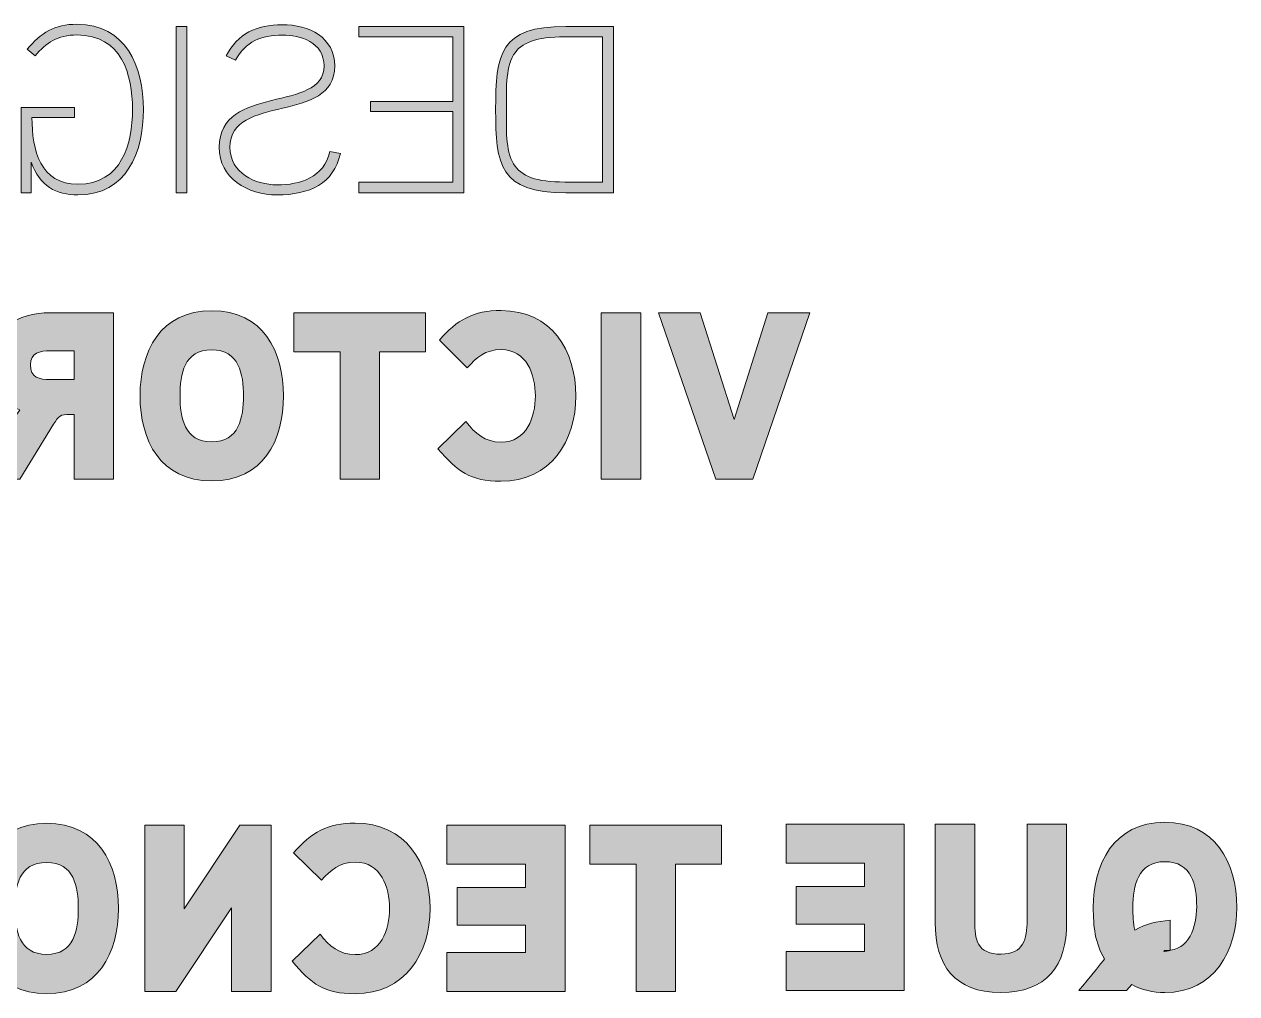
# Model space of a CAD drawing. Header units: centimetres. Extents: x 0.09 to 3.73, y -8.23 to -2.14.
# Drawn here: x 1.914 to 2.695, y -4.312 to -3.688 of the extents above; entities that cross this region are included whole.
import ezdxf

# ---------------------------------------------------------------- set-up
doc = ezdxf.new("R2010")
doc.units = ezdxf.units.CM
doc.header["$MEASUREMENT"] = 0
doc.layers.add('Camada 1', color=7, linetype='Continuous', lineweight=0)

# ---------------------------------------------------------------- blocks, each defined once
blk = doc.blocks.new('Block_18')
at = {"layer": 'Camada 1', "true_color": 0x1d1d1b, "transparency": 33554687}
h = blk.add_hatch(color=250, dxfattribs=at)
h.dxf.hatch_style = 2
edge = h.paths.add_edge_path()
edge.add_spline(control_points=[(1.94642, -3.7418), (1.94642, -3.7418), (1.94642, -3.74824), (1.94642, -3.74824), (1.94642, -3.74824), (1.91896, -3.74824), (1.91896, -3.74824), (1.91896, -3.76957), (1.92448, -3.7912), (1.94856, -3.7912), (1.97681, -3.7912), (1.9837, -3.76512), (1.9837, -3.74318), (1.9837, -3.72061), (1.97681, -3.69515), (1.94794, -3.69515), (1.93536, -3.69515), (1.9283, -3.70008), (1.92096, -3.70866), (1.92096, -3.70866), (1.9159, -3.70435), (1.9159, -3.70435), (1.92479, -3.69378), (1.93336, -3.68826), (1.94794, -3.68826), (1.97908, -3.68826), (1.99076, -3.71524), (1.99076, -3.74318), (1.99076, -3.77077), (1.97987, -3.79809), (1.94856, -3.79809), (1.93429, -3.79809), (1.92434, -3.79272), (1.91848, -3.77694), (1.91848, -3.77694), (1.91848, -3.79671), (1.91848, -3.79671), (1.91848, -3.79671), (1.91204, -3.79671), (1.91204, -3.79671), (1.91204, -3.79671), (1.91204, -3.7418), (1.91204, -3.7418), (1.91204, -3.7418), (1.94642, -3.7418), (1.94642, -3.7418)], knot_values=[0, 0, 0, 0, 1, 1, 1, 2, 2, 2, 3, 3, 3, 4, 4, 4, 5, 5, 5, 6, 6, 6, 7, 7, 7, 8, 8, 8, 9, 9, 9, 10, 10, 10, 11, 11, 11, 12, 12, 12, 13, 13, 13, 14, 14, 14, 15, 15, 15, 15], degree=3, periodic=0)
h = blk.add_hatch(color=250, dxfattribs=at)
h.dxf.hatch_style = 2
edge = h.paths.add_edge_path()
edge.add_spline(control_points=[(2.01181, -3.68964), (2.01181, -3.68964), (2.01873, -3.68964), (2.01873, -3.68964), (2.01873, -3.68964), (2.01873, -3.79671), (2.01873, -3.79671), (2.01873, -3.79671), (2.01181, -3.79671), (2.01181, -3.79671), (2.01181, -3.79671), (2.01181, -3.68964), (2.01181, -3.68964)], knot_values=[0, 0, 0, 0, 1, 1, 1, 2, 2, 2, 3, 3, 3, 4, 4, 4, 4], degree=3, periodic=0)
h = blk.add_hatch(color=250, dxfattribs=at)
h.dxf.hatch_style = 2
edge = h.paths.add_edge_path()
edge.add_spline(control_points=[(2.03952, -3.7674), (2.03952, -3.72661), (2.10703, -3.74549), (2.10703, -3.7151), (2.10703, -3.69977), (2.09184, -3.69529), (2.08018, -3.69529), (2.06667, -3.69529), (2.05656, -3.69929), (2.04996, -3.71141), (2.04996, -3.71141), (2.04397, -3.70866), (2.04397, -3.70866), (2.05134, -3.69422), (2.06361, -3.68857), (2.08018, -3.68857), (2.09737, -3.68857), (2.11394, -3.6967), (2.11394, -3.7151), (2.11394, -3.75269), (2.04643, -3.73274), (2.04643, -3.7674), (2.04643, -3.78414), (2.06285, -3.79165), (2.0768, -3.79165), (2.09168, -3.79165), (2.10688, -3.7869), (2.11085, -3.77019), (2.11085, -3.77019), (2.11761, -3.77139), (2.11761, -3.77139), (2.11316, -3.79072), (2.09797, -3.79809), (2.0768, -3.79809), (2.05763, -3.79809), (2.03952, -3.78734), (2.03952, -3.7674)], knot_values=[0, 0, 0, 0, 1, 1, 1, 2, 2, 2, 3, 3, 3, 4, 4, 4, 5, 5, 5, 6, 6, 6, 7, 7, 7, 8, 8, 8, 9, 9, 9, 10, 10, 10, 11, 11, 11, 12, 12, 12, 12], degree=3, periodic=0)
h = blk.add_hatch(color=250, dxfattribs=at)
h.dxf.hatch_style = 2
edge = h.paths.add_edge_path()
edge.add_spline(control_points=[(2.12935, -3.78996), (2.12935, -3.78996), (2.18995, -3.78996), (2.18995, -3.78996), (2.18995, -3.78996), (2.18995, -3.74438), (2.18995, -3.74438), (2.18995, -3.74438), (2.13704, -3.74438), (2.13704, -3.74438), (2.13704, -3.74438), (2.13704, -3.73794), (2.13704, -3.73794), (2.13704, -3.73794), (2.18995, -3.73794), (2.18995, -3.73794), (2.18995, -3.73794), (2.18995, -3.69639), (2.18995, -3.69639), (2.18995, -3.69639), (2.12935, -3.69639), (2.12935, -3.69639), (2.12935, -3.69639), (2.12935, -3.68964), (2.12935, -3.68964), (2.12935, -3.68964), (2.19702, -3.68964), (2.19702, -3.68964), (2.19702, -3.68964), (2.19702, -3.79671), (2.19702, -3.79671), (2.19702, -3.79671), (2.12935, -3.79671), (2.12935, -3.79671), (2.12935, -3.79671), (2.12935, -3.78996), (2.12935, -3.78996)], knot_values=[0, 0, 0, 0, 1, 1, 1, 2, 2, 2, 3, 3, 3, 4, 4, 4, 5, 5, 5, 6, 6, 6, 7, 7, 7, 8, 8, 8, 9, 9, 9, 10, 10, 10, 11, 11, 11, 12, 12, 12, 12], degree=3, periodic=0)
h = blk.add_hatch(color=250, dxfattribs=at)
h.dxf.hatch_style = 2
edge = h.paths.add_edge_path()
edge.add_spline(control_points=[(2.22442, -3.74318), (2.22442, -3.75468), (2.2238, -3.76957), (2.22902, -3.77801), (2.23393, -3.78628), (2.24375, -3.78982), (2.26201, -3.78982), (2.26201, -3.78982), (2.2864, -3.78982), (2.2864, -3.78982), (2.2864, -3.78982), (2.2864, -3.69639), (2.2864, -3.69639), (2.2864, -3.69639), (2.26201, -3.69639), (2.26201, -3.69639), (2.24375, -3.69639), (2.23393, -3.69991), (2.22902, -3.70804), (2.2238, -3.71679), (2.22442, -3.73181), (2.22442, -3.74318)], knot_values=[0, 0, 0, 0, 1, 1, 1, 2, 2, 2, 3, 3, 3, 4, 4, 4, 5, 5, 5, 6, 6, 6, 7, 7, 7, 7], degree=3, periodic=0)
edge = h.paths.add_edge_path()
edge.add_spline(control_points=[(2.21751, -3.74318), (2.21751, -3.70742), (2.22013, -3.68964), (2.26263, -3.68964), (2.26263, -3.68964), (2.29346, -3.68964), (2.29346, -3.68964), (2.29346, -3.68964), (2.29346, -3.79671), (2.29346, -3.79671), (2.29346, -3.79671), (2.26263, -3.79671), (2.26263, -3.79671), (2.22013, -3.79671), (2.21751, -3.7789), (2.21751, -3.74318)], knot_values=[0, 0, 0, 0, 1, 1, 1, 2, 2, 2, 3, 3, 3, 4, 4, 4, 5, 5, 5, 5], degree=3, periodic=0)
h = blk.add_hatch(color=250, dxfattribs=at)
h.dxf.hatch_style = 2
edge = h.paths.add_edge_path()
edge.add_spline(control_points=[(1.918, -3.90751), (1.918, -3.91564), (1.92354, -3.91702), (1.93088, -3.91702), (1.93088, -3.91702), (1.94608, -3.91702), (1.94608, -3.91702), (1.94608, -3.91702), (1.94608, -3.89845), (1.94608, -3.89845), (1.94608, -3.89845), (1.93088, -3.89845), (1.93088, -3.89845), (1.92399, -3.89845), (1.918, -3.89969), (1.918, -3.90751)], knot_values=[0, 0, 0, 0, 1, 1, 1, 2, 2, 2, 3, 3, 3, 4, 4, 4, 5, 5, 5, 5], degree=3, periodic=0)
edge = h.paths.add_edge_path()
edge.add_spline(control_points=[(1.8924, -3.90737), (1.8924, -3.88436), (1.90956, -3.87392), (1.93088, -3.87392), (1.93088, -3.87392), (1.97157, -3.87392), (1.97157, -3.87392), (1.97157, -3.87392), (1.97157, -3.98099), (1.97157, -3.98099), (1.97157, -3.98099), (1.94608, -3.98099), (1.94608, -3.98099), (1.94608, -3.98099), (1.94608, -3.93941), (1.94608, -3.93941), (1.94608, -3.93941), (1.94363, -3.93941), (1.94363, -3.93941), (1.93705, -3.93941), (1.93626, -3.94017), (1.93288, -3.94572), (1.93288, -3.94572), (1.91125, -3.98099), (1.91125, -3.98099), (1.91125, -3.98099), (1.88151, -3.98099), (1.88151, -3.98099), (1.88151, -3.98099), (1.90804, -3.94096), (1.90804, -3.94096), (1.90911, -3.93972), (1.91049, -3.93741), (1.91111, -3.93652), (1.90022, -3.93176), (1.8924, -3.91995), (1.8924, -3.90737)], knot_values=[0, 0, 0, 0, 1, 1, 1, 2, 2, 2, 3, 3, 3, 4, 4, 4, 5, 5, 5, 6, 6, 6, 7, 7, 7, 8, 8, 8, 9, 9, 9, 10, 10, 10, 11, 11, 11, 12, 12, 12, 12], degree=3, periodic=0)
h = blk.add_hatch(color=250, dxfattribs=at)
h.dxf.hatch_style = 2
edge = h.paths.add_edge_path()
edge.add_spline(control_points=[(2.01432, -3.92746), (2.01432, -3.94141), (2.01708, -3.95705), (2.03474, -3.95705), (2.05237, -3.95705), (2.05513, -3.94141), (2.05513, -3.92746), (2.05513, -3.9135), (2.05237, -3.89783), (2.03474, -3.89783), (2.01677, -3.89783), (2.01432, -3.9135), (2.01432, -3.92746)], knot_values=[0, 0, 0, 0, 1, 1, 1, 2, 2, 2, 3, 3, 3, 4, 4, 4, 4], degree=3, periodic=0)
edge = h.paths.add_edge_path()
edge.add_spline(control_points=[(1.98855, -3.92746), (1.98855, -3.89876), (2.00175, -3.87268), (2.03474, -3.87268), (2.06788, -3.87268), (2.08092, -3.89876), (2.08092, -3.92746), (2.08092, -3.95615), (2.06788, -3.98223), (2.03474, -3.98223), (2.00175, -3.98223), (1.98855, -3.95615), (1.98855, -3.92746)], knot_values=[0, 0, 0, 0, 1, 1, 1, 2, 2, 2, 3, 3, 3, 4, 4, 4, 4], degree=3, periodic=0)
h = blk.add_hatch(color=250, dxfattribs=at)
h.dxf.hatch_style = 2
edge = h.paths.add_edge_path()
edge.add_spline(control_points=[(2.0876, -3.87392), (2.0876, -3.87392), (2.17244, -3.87392), (2.17244, -3.87392), (2.17244, -3.87392), (2.17244, -3.89907), (2.17244, -3.89907), (2.17244, -3.89907), (2.14283, -3.89907), (2.14283, -3.89907), (2.14283, -3.89907), (2.14283, -3.98099), (2.14283, -3.98099), (2.14283, -3.98099), (2.11737, -3.98099), (2.11737, -3.98099), (2.11737, -3.98099), (2.11737, -3.89907), (2.11737, -3.89907), (2.11737, -3.89907), (2.0876, -3.89907), (2.0876, -3.89907), (2.0876, -3.89907), (2.0876, -3.87392), (2.0876, -3.87392)], knot_values=[0, 0, 0, 0, 1, 1, 1, 2, 2, 2, 3, 3, 3, 4, 4, 4, 5, 5, 5, 6, 6, 6, 7, 7, 7, 8, 8, 8, 8], degree=3, periodic=0)
h = blk.add_hatch(color=250, dxfattribs=at)
h.dxf.hatch_style = 2
edge = h.paths.add_edge_path()
edge.add_spline(control_points=[(2.19831, -3.94403), (2.20429, -3.95168), (2.21059, -3.95722), (2.22101, -3.95722), (2.23758, -3.95722), (2.24311, -3.9411), (2.24311, -3.92746), (2.24311, -3.91381), (2.23758, -3.89769), (2.22101, -3.89769), (2.21088, -3.89769), (2.20522, -3.90275), (2.19924, -3.90933), (2.19924, -3.90933), (2.18127, -3.8917), (2.18127, -3.8917), (2.19249, -3.8785), (2.20337, -3.87254), (2.22101, -3.87254), (2.25353, -3.87254), (2.26919, -3.89831), (2.26919, -3.92746), (2.26919, -3.95643), (2.25309, -3.98237), (2.22086, -3.98237), (2.20091, -3.98237), (2.19309, -3.97624), (2.18036, -3.96149), (2.18036, -3.96149), (2.19831, -3.94403), (2.19831, -3.94403)], knot_values=[0, 0, 0, 0, 1, 1, 1, 2, 2, 2, 3, 3, 3, 4, 4, 4, 5, 5, 5, 6, 6, 6, 7, 7, 7, 8, 8, 8, 9, 9, 9, 10, 10, 10, 10], degree=3, periodic=0)
h = blk.add_hatch(color=250, dxfattribs=at)
h.dxf.hatch_style = 2
edge = h.paths.add_edge_path()
edge.add_spline(control_points=[(2.28535, -3.87392), (2.28535, -3.87392), (2.31096, -3.87392), (2.31096, -3.87392), (2.31096, -3.87392), (2.31096, -3.98099), (2.31096, -3.98099), (2.31096, -3.98099), (2.28535, -3.98099), (2.28535, -3.98099), (2.28535, -3.98099), (2.28535, -3.87392), (2.28535, -3.87392)], knot_values=[0, 0, 0, 0, 1, 1, 1, 2, 2, 2, 3, 3, 3, 4, 4, 4, 4], degree=3, periodic=0)
h = blk.add_hatch(color=250, dxfattribs=at)
h.dxf.hatch_style = 2
edge = h.paths.add_edge_path()
edge.add_spline(control_points=[(2.34927, -3.87392), (2.34927, -3.87392), (2.37106, -3.94265), (2.37106, -3.94265), (2.37106, -3.94265), (2.39284, -3.87392), (2.39284, -3.87392), (2.39284, -3.87392), (2.41985, -3.87392), (2.41985, -3.87392), (2.41985, -3.87392), (2.38302, -3.98099), (2.38302, -3.98099), (2.38302, -3.98099), (2.35925, -3.98099), (2.35925, -3.98099), (2.35925, -3.98099), (2.32242, -3.87392), (2.32242, -3.87392), (2.32242, -3.87392), (2.34927, -3.87392), (2.34927, -3.87392)], knot_values=[0, 0, 0, 0, 1, 1, 1, 2, 2, 2, 3, 3, 3, 4, 4, 4, 5, 5, 5, 6, 6, 6, 7, 7, 7, 7], degree=3, periodic=0)
h = blk.add_hatch(color=250, dxfattribs=at)
h.dxf.hatch_style = 2
edge = h.paths.add_edge_path()
edge.add_spline(control_points=[(1.90799, -4.25736), (1.90799, -4.27131), (1.91078, -4.28695), (1.92842, -4.28695), (1.94606, -4.28695), (1.94882, -4.27131), (1.94882, -4.25736), (1.94882, -4.24341), (1.94606, -4.22773), (1.92842, -4.22773), (1.91047, -4.22773), (1.90799, -4.24341), (1.90799, -4.25736)], knot_values=[0, 0, 0, 0, 1, 1, 1, 2, 2, 2, 3, 3, 3, 4, 4, 4, 4], degree=3, periodic=0)
edge = h.paths.add_edge_path()
edge.add_spline(control_points=[(1.88222, -4.25736), (1.88222, -4.22866), (1.89542, -4.20258), (1.92842, -4.20258), (1.96157, -4.20258), (1.97459, -4.22866), (1.97459, -4.25736), (1.97459, -4.28606), (1.96157, -4.31214), (1.92842, -4.31214), (1.89542, -4.31214), (1.88222, -4.28606), (1.88222, -4.25736)], knot_values=[0, 0, 0, 0, 1, 1, 1, 2, 2, 2, 3, 3, 3, 4, 4, 4, 4], degree=3, periodic=0)
h = blk.add_hatch(color=250, dxfattribs=at)
h.dxf.hatch_style = 2
edge = h.paths.add_edge_path()
edge.add_spline(control_points=[(1.99157, -4.20382), (1.99157, -4.20382), (2.01703, -4.20382), (2.01703, -4.20382), (2.01703, -4.20382), (2.01703, -4.25767), (2.01703, -4.25767), (2.01703, -4.25767), (2.05279, -4.20382), (2.05279, -4.20382), (2.05279, -4.20382), (2.07289, -4.20382), (2.07289, -4.20382), (2.07289, -4.20382), (2.07289, -4.3109), (2.07289, -4.3109), (2.07289, -4.3109), (2.04742, -4.3109), (2.04742, -4.3109), (2.04742, -4.3109), (2.04742, -4.25688), (2.04742, -4.25688), (2.04742, -4.25688), (2.01152, -4.3109), (2.01152, -4.3109), (2.01152, -4.3109), (1.99157, -4.3109), (1.99157, -4.3109), (1.99157, -4.3109), (1.99157, -4.20382), (1.99157, -4.20382)], knot_values=[0, 0, 0, 0, 1, 1, 1, 2, 2, 2, 3, 3, 3, 4, 4, 4, 5, 5, 5, 6, 6, 6, 7, 7, 7, 8, 8, 8, 9, 9, 9, 10, 10, 10, 10], degree=3, periodic=0)
h = blk.add_hatch(color=250, dxfattribs=at)
h.dxf.hatch_style = 2
edge = h.paths.add_edge_path()
edge.add_spline(control_points=[(2.10443, -4.27393), (2.11041, -4.28158), (2.11672, -4.28712), (2.12714, -4.28712), (2.14371, -4.28712), (2.14924, -4.271), (2.14924, -4.25736), (2.14924, -4.24372), (2.14371, -4.22759), (2.12714, -4.22759), (2.11701, -4.22759), (2.11134, -4.23266), (2.10535, -4.23924), (2.10535, -4.23924), (2.0874, -4.2216), (2.0874, -4.2216), (2.09861, -4.2084), (2.1095, -4.20244), (2.12714, -4.20244), (2.15966, -4.20244), (2.17532, -4.22821), (2.17532, -4.25736), (2.17532, -4.28637), (2.15921, -4.31227), (2.12698, -4.31227), (2.10703, -4.31227), (2.09921, -4.30614), (2.08648, -4.2914), (2.08648, -4.2914), (2.10443, -4.27393), (2.10443, -4.27393)], knot_values=[0, 0, 0, 0, 1, 1, 1, 2, 2, 2, 3, 3, 3, 4, 4, 4, 5, 5, 5, 6, 6, 6, 7, 7, 7, 8, 8, 8, 9, 9, 9, 10, 10, 10, 10], degree=3, periodic=0)
h = blk.add_hatch(color=250, dxfattribs=at)
h.dxf.hatch_style = 2
edge = h.paths.add_edge_path()
edge.add_spline(control_points=[(2.18615, -4.28575), (2.18615, -4.28575), (2.23678, -4.28575), (2.23678, -4.28575), (2.23678, -4.28575), (2.23678, -4.26811), (2.23678, -4.26811), (2.23678, -4.26811), (2.19275, -4.26811), (2.19275, -4.26811), (2.19275, -4.26811), (2.19275, -4.24399), (2.19275, -4.24399), (2.19275, -4.24399), (2.23678, -4.24399), (2.23678, -4.24399), (2.23678, -4.24399), (2.23678, -4.22897), (2.23678, -4.22897), (2.23678, -4.22897), (2.18615, -4.22897), (2.18615, -4.22897), (2.18615, -4.22897), (2.18615, -4.20382), (2.18615, -4.20382), (2.18615, -4.20382), (2.26225, -4.20382), (2.26225, -4.20382), (2.26225, -4.20382), (2.26225, -4.3109), (2.26225, -4.3109), (2.26225, -4.3109), (2.18615, -4.3109), (2.18615, -4.3109), (2.18615, -4.3109), (2.18615, -4.28575), (2.18615, -4.28575)], knot_values=[0, 0, 0, 0, 1, 1, 1, 2, 2, 2, 3, 3, 3, 4, 4, 4, 5, 5, 5, 6, 6, 6, 7, 7, 7, 8, 8, 8, 9, 9, 9, 10, 10, 10, 11, 11, 11, 12, 12, 12, 12], degree=3, periodic=0)
h = blk.add_hatch(color=250, dxfattribs=at)
h.dxf.hatch_style = 2
edge = h.paths.add_edge_path()
edge.add_spline(control_points=[(2.27815, -4.20382), (2.27815, -4.20382), (2.36299, -4.20382), (2.36299, -4.20382), (2.36299, -4.20382), (2.36299, -4.22897), (2.36299, -4.22897), (2.36299, -4.22897), (2.33338, -4.22897), (2.33338, -4.22897), (2.33338, -4.22897), (2.33338, -4.3109), (2.33338, -4.3109), (2.33338, -4.3109), (2.30792, -4.3109), (2.30792, -4.3109), (2.30792, -4.3109), (2.30792, -4.22897), (2.30792, -4.22897), (2.30792, -4.22897), (2.27815, -4.22897), (2.27815, -4.22897), (2.27815, -4.22897), (2.27815, -4.20382), (2.27815, -4.20382)], knot_values=[0, 0, 0, 0, 1, 1, 1, 2, 2, 2, 3, 3, 3, 4, 4, 4, 5, 5, 5, 6, 6, 6, 7, 7, 7, 8, 8, 8, 8], degree=3, periodic=0)
h = blk.add_hatch(color=250, dxfattribs=at)
h.dxf.hatch_style = 2
edge = h.paths.add_edge_path()
edge.add_spline(control_points=[(2.40449, -4.28511), (2.40449, -4.28511), (2.4551, -4.28511), (2.4551, -4.28511), (2.4551, -4.28511), (2.4551, -4.26747), (2.4551, -4.26747), (2.4551, -4.26747), (2.41107, -4.26747), (2.41107, -4.26747), (2.41107, -4.26747), (2.41107, -4.24335), (2.41107, -4.24335), (2.41107, -4.24335), (2.4551, -4.24335), (2.4551, -4.24335), (2.4551, -4.24335), (2.4551, -4.22833), (2.4551, -4.22833), (2.4551, -4.22833), (2.40449, -4.22833), (2.40449, -4.22833), (2.40449, -4.22833), (2.40449, -4.20318), (2.40449, -4.20318), (2.40449, -4.20318), (2.48059, -4.20318), (2.48059, -4.20318), (2.48059, -4.20318), (2.48059, -4.31026), (2.48059, -4.31026), (2.48059, -4.31026), (2.40449, -4.31026), (2.40449, -4.31026), (2.40449, -4.31026), (2.40449, -4.28511), (2.40449, -4.28511)], knot_values=[0, 0, 0, 0, 1, 1, 1, 2, 2, 2, 3, 3, 3, 4, 4, 4, 5, 5, 5, 6, 6, 6, 7, 7, 7, 8, 8, 8, 9, 9, 9, 10, 10, 10, 11, 11, 11, 12, 12, 12, 12], degree=3, periodic=0)
h = blk.add_hatch(color=250, dxfattribs=at)
h.dxf.hatch_style = 2
edge = h.paths.add_edge_path()
edge.add_spline(control_points=[(2.50047, -4.20318), (2.50047, -4.20318), (2.52593, -4.20318), (2.52593, -4.20318), (2.52593, -4.20318), (2.52593, -4.26499), (2.52593, -4.26499), (2.52593, -4.27774), (2.52748, -4.2868), (2.54295, -4.2868), (2.55738, -4.2868), (2.55969, -4.27712), (2.55969, -4.26499), (2.55969, -4.26499), (2.55969, -4.20318), (2.55969, -4.20318), (2.55969, -4.20318), (2.58515, -4.20318), (2.58515, -4.20318), (2.58515, -4.20318), (2.58515, -4.26637), (2.58515, -4.26637), (2.58515, -4.29413), (2.57258, -4.3115), (2.54264, -4.3115), (2.51305, -4.3115), (2.50047, -4.29386), (2.50047, -4.26637), (2.50047, -4.26637), (2.50047, -4.20318), (2.50047, -4.20318)], knot_values=[0, 0, 0, 0, 1, 1, 1, 2, 2, 2, 3, 3, 3, 4, 4, 4, 5, 5, 5, 6, 6, 6, 7, 7, 7, 8, 8, 8, 9, 9, 9, 10, 10, 10, 10], degree=3, periodic=0)
h = blk.add_hatch(color=250, dxfattribs=at)
h.dxf.hatch_style = 2
edge = h.paths.add_edge_path()
edge.add_spline(control_points=[(2.62777, -4.25672), (2.62777, -4.26161), (2.62808, -4.26685), (2.62901, -4.27129), (2.63683, -4.26699), (2.64251, -4.26592), (2.65185, -4.26499), (2.65185, -4.26499), (2.65185, -4.28449), (2.65185, -4.28449), (2.65033, -4.28463), (2.64864, -4.28494), (2.64771, -4.28511), (2.64802, -4.28432), (2.64833, -4.28449), (2.64909, -4.28449), (2.66429, -4.28449), (2.66887, -4.26885), (2.66887, -4.25641), (2.66887, -4.24229), (2.6658, -4.22727), (2.64833, -4.22727), (2.63101, -4.22727), (2.62777, -4.24291), (2.62777, -4.25672)], knot_values=[0, 0, 0, 0, 1, 1, 1, 2, 2, 2, 3, 3, 3, 4, 4, 4, 5, 5, 5, 6, 6, 6, 7, 7, 7, 8, 8, 8, 8], degree=3, periodic=0)
edge = h.paths.add_edge_path()
edge.add_spline(control_points=[(2.60231, -4.25672), (2.60231, -4.22926), (2.61502, -4.20194), (2.64847, -4.20194), (2.68037, -4.20194), (2.69467, -4.22727), (2.69467, -4.25672), (2.69467, -4.28432), (2.68024, -4.3115), (2.64847, -4.3115), (2.64096, -4.3115), (2.63345, -4.30995), (2.62715, -4.30643), (2.62715, -4.30643), (2.62377, -4.31026), (2.62377, -4.31026), (2.62377, -4.31026), (2.59294, -4.31026), (2.59294, -4.31026), (2.59311, -4.31026), (2.60951, -4.29), (2.60951, -4.28986), (2.60338, -4.27973), (2.60231, -4.26854), (2.60231, -4.25672)], knot_values=[0, 0, 0, 0, 1, 1, 1, 2, 2, 2, 3, 3, 3, 4, 4, 4, 5, 5, 5, 6, 6, 6, 7, 7, 7, 8, 8, 8, 8], degree=3, periodic=0)
at = {"layer": 'Camada 1'}
for points, knots in [([(1.94642, -3.7418), (1.94642, -3.7418), (1.94642, -3.74824), (1.94642, -3.74824), (1.94642, -3.74824), (1.91896, -3.74824), (1.91896, -3.74824), (1.91896, -3.76957), (1.92448, -3.7912), (1.94856, -3.7912), (1.97681, -3.7912), (1.9837, -3.76512), (1.9837, -3.74318), (1.9837, -3.72061), (1.97681, -3.69515), (1.94794, -3.69515), (1.93536, -3.69515), (1.9283, -3.70008), (1.92096, -3.70866), (1.92096, -3.70866), (1.9159, -3.70435), (1.9159, -3.70435), (1.92479, -3.69378), (1.93336, -3.68826), (1.94794, -3.68826), (1.97908, -3.68826), (1.99076, -3.71524), (1.99076, -3.74318), (1.99076, -3.77077), (1.97987, -3.79809), (1.94856, -3.79809), (1.93429, -3.79809), (1.92434, -3.79272), (1.91848, -3.77694), (1.91848, -3.77694), (1.91848, -3.79671), (1.91848, -3.79671), (1.91848, -3.79671), (1.91204, -3.79671), (1.91204, -3.79671), (1.91204, -3.79671), (1.91204, -3.7418), (1.91204, -3.7418), (1.91204, -3.7418), (1.94642, -3.7418), (1.94642, -3.7418)], [0, 0, 0, 0, 1, 1, 1, 2, 2, 2, 3, 3, 3, 4, 4, 4, 5, 5, 5, 6, 6, 6, 7, 7, 7, 8, 8, 8, 9, 9, 9, 10, 10, 10, 11, 11, 11, 12, 12, 12, 13, 13, 13, 14, 14, 14, 15, 15, 15, 15]), ([(2.01181, -3.68964), (2.01181, -3.68964), (2.01873, -3.68964), (2.01873, -3.68964), (2.01873, -3.68964), (2.01873, -3.79671), (2.01873, -3.79671), (2.01873, -3.79671), (2.01181, -3.79671), (2.01181, -3.79671), (2.01181, -3.79671), (2.01181, -3.68964), (2.01181, -3.68964)], [0, 0, 0, 0, 1, 1, 1, 2, 2, 2, 3, 3, 3, 4, 4, 4, 4]), ([(2.03952, -3.7674), (2.03952, -3.72661), (2.10703, -3.74549), (2.10703, -3.7151), (2.10703, -3.69977), (2.09184, -3.69529), (2.08018, -3.69529), (2.06667, -3.69529), (2.05656, -3.69929), (2.04996, -3.71141), (2.04996, -3.71141), (2.04397, -3.70866), (2.04397, -3.70866), (2.05134, -3.69422), (2.06361, -3.68857), (2.08018, -3.68857), (2.09737, -3.68857), (2.11394, -3.6967), (2.11394, -3.7151), (2.11394, -3.75269), (2.04643, -3.73274), (2.04643, -3.7674), (2.04643, -3.78414), (2.06285, -3.79165), (2.0768, -3.79165), (2.09168, -3.79165), (2.10688, -3.7869), (2.11085, -3.77019), (2.11085, -3.77019), (2.11761, -3.77139), (2.11761, -3.77139), (2.11316, -3.79072), (2.09797, -3.79809), (2.0768, -3.79809), (2.05763, -3.79809), (2.03952, -3.78734), (2.03952, -3.7674)], [0, 0, 0, 0, 1, 1, 1, 2, 2, 2, 3, 3, 3, 4, 4, 4, 5, 5, 5, 6, 6, 6, 7, 7, 7, 8, 8, 8, 9, 9, 9, 10, 10, 10, 11, 11, 11, 12, 12, 12, 12]), ([(2.12935, -3.78996), (2.12935, -3.78996), (2.18995, -3.78996), (2.18995, -3.78996), (2.18995, -3.78996), (2.18995, -3.74438), (2.18995, -3.74438), (2.18995, -3.74438), (2.13704, -3.74438), (2.13704, -3.74438), (2.13704, -3.74438), (2.13704, -3.73794), (2.13704, -3.73794), (2.13704, -3.73794), (2.18995, -3.73794), (2.18995, -3.73794), (2.18995, -3.73794), (2.18995, -3.69639), (2.18995, -3.69639), (2.18995, -3.69639), (2.12935, -3.69639), (2.12935, -3.69639), (2.12935, -3.69639), (2.12935, -3.68964), (2.12935, -3.68964), (2.12935, -3.68964), (2.19702, -3.68964), (2.19702, -3.68964), (2.19702, -3.68964), (2.19702, -3.79671), (2.19702, -3.79671), (2.19702, -3.79671), (2.12935, -3.79671), (2.12935, -3.79671), (2.12935, -3.79671), (2.12935, -3.78996), (2.12935, -3.78996)], [0, 0, 0, 0, 1, 1, 1, 2, 2, 2, 3, 3, 3, 4, 4, 4, 5, 5, 5, 6, 6, 6, 7, 7, 7, 8, 8, 8, 9, 9, 9, 10, 10, 10, 11, 11, 11, 12, 12, 12, 12]), ([(2.21751, -3.74318), (2.21751, -3.70742), (2.22013, -3.68964), (2.26263, -3.68964), (2.26263, -3.68964), (2.29346, -3.68964), (2.29346, -3.68964), (2.29346, -3.68964), (2.29346, -3.79671), (2.29346, -3.79671), (2.29346, -3.79671), (2.26263, -3.79671), (2.26263, -3.79671), (2.22013, -3.79671), (2.21751, -3.7789), (2.21751, -3.74318)], [0, 0, 0, 0, 1, 1, 1, 2, 2, 2, 3, 3, 3, 4, 4, 4, 5, 5, 5, 5]), ([(2.22442, -3.74318), (2.22442, -3.75468), (2.2238, -3.76957), (2.22902, -3.77801), (2.23393, -3.78628), (2.24375, -3.78982), (2.26201, -3.78982), (2.26201, -3.78982), (2.2864, -3.78982), (2.2864, -3.78982), (2.2864, -3.78982), (2.2864, -3.69639), (2.2864, -3.69639), (2.2864, -3.69639), (2.26201, -3.69639), (2.26201, -3.69639), (2.24375, -3.69639), (2.23393, -3.69991), (2.22902, -3.70804), (2.2238, -3.71679), (2.22442, -3.73181), (2.22442, -3.74318)], [0, 0, 0, 0, 1, 1, 1, 2, 2, 2, 3, 3, 3, 4, 4, 4, 5, 5, 5, 6, 6, 6, 7, 7, 7, 7]), ([(1.8924, -3.90737), (1.8924, -3.88436), (1.90956, -3.87392), (1.93088, -3.87392), (1.93088, -3.87392), (1.97157, -3.87392), (1.97157, -3.87392), (1.97157, -3.87392), (1.97157, -3.98099), (1.97157, -3.98099), (1.97157, -3.98099), (1.94608, -3.98099), (1.94608, -3.98099), (1.94608, -3.98099), (1.94608, -3.93941), (1.94608, -3.93941), (1.94608, -3.93941), (1.94363, -3.93941), (1.94363, -3.93941), (1.93705, -3.93941), (1.93626, -3.94017), (1.93288, -3.94572), (1.93288, -3.94572), (1.91125, -3.98099), (1.91125, -3.98099), (1.91125, -3.98099), (1.88151, -3.98099), (1.88151, -3.98099), (1.88151, -3.98099), (1.90804, -3.94096), (1.90804, -3.94096), (1.90911, -3.93972), (1.91049, -3.93741), (1.91111, -3.93652), (1.90022, -3.93176), (1.8924, -3.91995), (1.8924, -3.90737)], [0, 0, 0, 0, 1, 1, 1, 2, 2, 2, 3, 3, 3, 4, 4, 4, 5, 5, 5, 6, 6, 6, 7, 7, 7, 8, 8, 8, 9, 9, 9, 10, 10, 10, 11, 11, 11, 12, 12, 12, 12]), ([(1.98855, -3.92746), (1.98855, -3.89876), (2.00175, -3.87268), (2.03474, -3.87268), (2.06788, -3.87268), (2.08092, -3.89876), (2.08092, -3.92746), (2.08092, -3.95615), (2.06788, -3.98223), (2.03474, -3.98223), (2.00175, -3.98223), (1.98855, -3.95615), (1.98855, -3.92746)], [0, 0, 0, 0, 1, 1, 1, 2, 2, 2, 3, 3, 3, 4, 4, 4, 4]), ([(2.0876, -3.87392), (2.0876, -3.87392), (2.17244, -3.87392), (2.17244, -3.87392), (2.17244, -3.87392), (2.17244, -3.89907), (2.17244, -3.89907), (2.17244, -3.89907), (2.14283, -3.89907), (2.14283, -3.89907), (2.14283, -3.89907), (2.14283, -3.98099), (2.14283, -3.98099), (2.14283, -3.98099), (2.11737, -3.98099), (2.11737, -3.98099), (2.11737, -3.98099), (2.11737, -3.89907), (2.11737, -3.89907), (2.11737, -3.89907), (2.0876, -3.89907), (2.0876, -3.89907), (2.0876, -3.89907), (2.0876, -3.87392), (2.0876, -3.87392)], [0, 0, 0, 0, 1, 1, 1, 2, 2, 2, 3, 3, 3, 4, 4, 4, 5, 5, 5, 6, 6, 6, 7, 7, 7, 8, 8, 8, 8]), ([(2.19831, -3.94403), (2.20429, -3.95168), (2.21059, -3.95722), (2.22101, -3.95722), (2.23758, -3.95722), (2.24311, -3.9411), (2.24311, -3.92746), (2.24311, -3.91381), (2.23758, -3.89769), (2.22101, -3.89769), (2.21088, -3.89769), (2.20522, -3.90275), (2.19924, -3.90933), (2.19924, -3.90933), (2.18127, -3.8917), (2.18127, -3.8917), (2.19249, -3.8785), (2.20337, -3.87254), (2.22101, -3.87254), (2.25353, -3.87254), (2.26919, -3.89831), (2.26919, -3.92746), (2.26919, -3.95643), (2.25309, -3.98237), (2.22086, -3.98237), (2.20091, -3.98237), (2.19309, -3.97624), (2.18036, -3.96149), (2.18036, -3.96149), (2.19831, -3.94403), (2.19831, -3.94403)], [0, 0, 0, 0, 1, 1, 1, 2, 2, 2, 3, 3, 3, 4, 4, 4, 5, 5, 5, 6, 6, 6, 7, 7, 7, 8, 8, 8, 9, 9, 9, 10, 10, 10, 10]), ([(2.28535, -3.87392), (2.28535, -3.87392), (2.31096, -3.87392), (2.31096, -3.87392), (2.31096, -3.87392), (2.31096, -3.98099), (2.31096, -3.98099), (2.31096, -3.98099), (2.28535, -3.98099), (2.28535, -3.98099), (2.28535, -3.98099), (2.28535, -3.87392), (2.28535, -3.87392)], [0, 0, 0, 0, 1, 1, 1, 2, 2, 2, 3, 3, 3, 4, 4, 4, 4]), ([(2.34927, -3.87392), (2.34927, -3.87392), (2.37106, -3.94265), (2.37106, -3.94265), (2.37106, -3.94265), (2.39284, -3.87392), (2.39284, -3.87392), (2.39284, -3.87392), (2.41985, -3.87392), (2.41985, -3.87392), (2.41985, -3.87392), (2.38302, -3.98099), (2.38302, -3.98099), (2.38302, -3.98099), (2.35925, -3.98099), (2.35925, -3.98099), (2.35925, -3.98099), (2.32242, -3.87392), (2.32242, -3.87392), (2.32242, -3.87392), (2.34927, -3.87392), (2.34927, -3.87392)], [0, 0, 0, 0, 1, 1, 1, 2, 2, 2, 3, 3, 3, 4, 4, 4, 5, 5, 5, 6, 6, 6, 7, 7, 7, 7]), ([(1.918, -3.90751), (1.918, -3.91564), (1.92354, -3.91702), (1.93088, -3.91702), (1.93088, -3.91702), (1.94608, -3.91702), (1.94608, -3.91702), (1.94608, -3.91702), (1.94608, -3.89845), (1.94608, -3.89845), (1.94608, -3.89845), (1.93088, -3.89845), (1.93088, -3.89845), (1.92399, -3.89845), (1.918, -3.89969), (1.918, -3.90751)], [0, 0, 0, 0, 1, 1, 1, 2, 2, 2, 3, 3, 3, 4, 4, 4, 5, 5, 5, 5]), ([(2.01432, -3.92746), (2.01432, -3.94141), (2.01708, -3.95705), (2.03474, -3.95705), (2.05237, -3.95705), (2.05513, -3.94141), (2.05513, -3.92746), (2.05513, -3.9135), (2.05237, -3.89783), (2.03474, -3.89783), (2.01677, -3.89783), (2.01432, -3.9135), (2.01432, -3.92746)], [0, 0, 0, 0, 1, 1, 1, 2, 2, 2, 3, 3, 3, 4, 4, 4, 4]), ([(1.88222, -4.25736), (1.88222, -4.22866), (1.89542, -4.20258), (1.92842, -4.20258), (1.96157, -4.20258), (1.97459, -4.22866), (1.97459, -4.25736), (1.97459, -4.28606), (1.96157, -4.31214), (1.92842, -4.31214), (1.89542, -4.31214), (1.88222, -4.28606), (1.88222, -4.25736)], [0, 0, 0, 0, 1, 1, 1, 2, 2, 2, 3, 3, 3, 4, 4, 4, 4]), ([(1.99157, -4.20382), (1.99157, -4.20382), (2.01703, -4.20382), (2.01703, -4.20382), (2.01703, -4.20382), (2.01703, -4.25767), (2.01703, -4.25767), (2.01703, -4.25767), (2.05279, -4.20382), (2.05279, -4.20382), (2.05279, -4.20382), (2.07289, -4.20382), (2.07289, -4.20382), (2.07289, -4.20382), (2.07289, -4.3109), (2.07289, -4.3109), (2.07289, -4.3109), (2.04742, -4.3109), (2.04742, -4.3109), (2.04742, -4.3109), (2.04742, -4.25688), (2.04742, -4.25688), (2.04742, -4.25688), (2.01152, -4.3109), (2.01152, -4.3109), (2.01152, -4.3109), (1.99157, -4.3109), (1.99157, -4.3109), (1.99157, -4.3109), (1.99157, -4.20382), (1.99157, -4.20382)], [0, 0, 0, 0, 1, 1, 1, 2, 2, 2, 3, 3, 3, 4, 4, 4, 5, 5, 5, 6, 6, 6, 7, 7, 7, 8, 8, 8, 9, 9, 9, 10, 10, 10, 10]), ([(2.10443, -4.27393), (2.11041, -4.28158), (2.11672, -4.28712), (2.12714, -4.28712), (2.14371, -4.28712), (2.14924, -4.271), (2.14924, -4.25736), (2.14924, -4.24372), (2.14371, -4.22759), (2.12714, -4.22759), (2.11701, -4.22759), (2.11134, -4.23266), (2.10535, -4.23924), (2.10535, -4.23924), (2.0874, -4.2216), (2.0874, -4.2216), (2.09861, -4.2084), (2.1095, -4.20244), (2.12714, -4.20244), (2.15966, -4.20244), (2.17532, -4.22821), (2.17532, -4.25736), (2.17532, -4.28637), (2.15921, -4.31227), (2.12698, -4.31227), (2.10703, -4.31227), (2.09921, -4.30614), (2.08648, -4.2914), (2.08648, -4.2914), (2.10443, -4.27393), (2.10443, -4.27393)], [0, 0, 0, 0, 1, 1, 1, 2, 2, 2, 3, 3, 3, 4, 4, 4, 5, 5, 5, 6, 6, 6, 7, 7, 7, 8, 8, 8, 9, 9, 9, 10, 10, 10, 10]), ([(2.18615, -4.28575), (2.18615, -4.28575), (2.23678, -4.28575), (2.23678, -4.28575), (2.23678, -4.28575), (2.23678, -4.26811), (2.23678, -4.26811), (2.23678, -4.26811), (2.19275, -4.26811), (2.19275, -4.26811), (2.19275, -4.26811), (2.19275, -4.24399), (2.19275, -4.24399), (2.19275, -4.24399), (2.23678, -4.24399), (2.23678, -4.24399), (2.23678, -4.24399), (2.23678, -4.22897), (2.23678, -4.22897), (2.23678, -4.22897), (2.18615, -4.22897), (2.18615, -4.22897), (2.18615, -4.22897), (2.18615, -4.20382), (2.18615, -4.20382), (2.18615, -4.20382), (2.26225, -4.20382), (2.26225, -4.20382), (2.26225, -4.20382), (2.26225, -4.3109), (2.26225, -4.3109), (2.26225, -4.3109), (2.18615, -4.3109), (2.18615, -4.3109), (2.18615, -4.3109), (2.18615, -4.28575), (2.18615, -4.28575)], [0, 0, 0, 0, 1, 1, 1, 2, 2, 2, 3, 3, 3, 4, 4, 4, 5, 5, 5, 6, 6, 6, 7, 7, 7, 8, 8, 8, 9, 9, 9, 10, 10, 10, 11, 11, 11, 12, 12, 12, 12]), ([(2.27815, -4.20382), (2.27815, -4.20382), (2.36299, -4.20382), (2.36299, -4.20382), (2.36299, -4.20382), (2.36299, -4.22897), (2.36299, -4.22897), (2.36299, -4.22897), (2.33338, -4.22897), (2.33338, -4.22897), (2.33338, -4.22897), (2.33338, -4.3109), (2.33338, -4.3109), (2.33338, -4.3109), (2.30792, -4.3109), (2.30792, -4.3109), (2.30792, -4.3109), (2.30792, -4.22897), (2.30792, -4.22897), (2.30792, -4.22897), (2.27815, -4.22897), (2.27815, -4.22897), (2.27815, -4.22897), (2.27815, -4.20382), (2.27815, -4.20382)], [0, 0, 0, 0, 1, 1, 1, 2, 2, 2, 3, 3, 3, 4, 4, 4, 5, 5, 5, 6, 6, 6, 7, 7, 7, 8, 8, 8, 8]), ([(2.40449, -4.28511), (2.40449, -4.28511), (2.4551, -4.28511), (2.4551, -4.28511), (2.4551, -4.28511), (2.4551, -4.26747), (2.4551, -4.26747), (2.4551, -4.26747), (2.41107, -4.26747), (2.41107, -4.26747), (2.41107, -4.26747), (2.41107, -4.24335), (2.41107, -4.24335), (2.41107, -4.24335), (2.4551, -4.24335), (2.4551, -4.24335), (2.4551, -4.24335), (2.4551, -4.22833), (2.4551, -4.22833), (2.4551, -4.22833), (2.40449, -4.22833), (2.40449, -4.22833), (2.40449, -4.22833), (2.40449, -4.20318), (2.40449, -4.20318), (2.40449, -4.20318), (2.48059, -4.20318), (2.48059, -4.20318), (2.48059, -4.20318), (2.48059, -4.31026), (2.48059, -4.31026), (2.48059, -4.31026), (2.40449, -4.31026), (2.40449, -4.31026), (2.40449, -4.31026), (2.40449, -4.28511), (2.40449, -4.28511)], [0, 0, 0, 0, 1, 1, 1, 2, 2, 2, 3, 3, 3, 4, 4, 4, 5, 5, 5, 6, 6, 6, 7, 7, 7, 8, 8, 8, 9, 9, 9, 10, 10, 10, 11, 11, 11, 12, 12, 12, 12]), ([(2.50047, -4.20318), (2.50047, -4.20318), (2.52593, -4.20318), (2.52593, -4.20318), (2.52593, -4.20318), (2.52593, -4.26499), (2.52593, -4.26499), (2.52593, -4.27774), (2.52748, -4.2868), (2.54295, -4.2868), (2.55738, -4.2868), (2.55969, -4.27712), (2.55969, -4.26499), (2.55969, -4.26499), (2.55969, -4.20318), (2.55969, -4.20318), (2.55969, -4.20318), (2.58515, -4.20318), (2.58515, -4.20318), (2.58515, -4.20318), (2.58515, -4.26637), (2.58515, -4.26637), (2.58515, -4.29413), (2.57258, -4.3115), (2.54264, -4.3115), (2.51305, -4.3115), (2.50047, -4.29386), (2.50047, -4.26637), (2.50047, -4.26637), (2.50047, -4.20318), (2.50047, -4.20318)], [0, 0, 0, 0, 1, 1, 1, 2, 2, 2, 3, 3, 3, 4, 4, 4, 5, 5, 5, 6, 6, 6, 7, 7, 7, 8, 8, 8, 9, 9, 9, 10, 10, 10, 10]), ([(2.60231, -4.25672), (2.60231, -4.22926), (2.61502, -4.20194), (2.64847, -4.20194), (2.68037, -4.20194), (2.69467, -4.22727), (2.69467, -4.25672), (2.69467, -4.28432), (2.68024, -4.3115), (2.64847, -4.3115), (2.64096, -4.3115), (2.63345, -4.30995), (2.62715, -4.30643), (2.62715, -4.30643), (2.62377, -4.31026), (2.62377, -4.31026), (2.62377, -4.31026), (2.59294, -4.31026), (2.59294, -4.31026), (2.59311, -4.31026), (2.60951, -4.29), (2.60951, -4.28986), (2.60338, -4.27973), (2.60231, -4.26854), (2.60231, -4.25672)], [0, 0, 0, 0, 1, 1, 1, 2, 2, 2, 3, 3, 3, 4, 4, 4, 5, 5, 5, 6, 6, 6, 7, 7, 7, 8, 8, 8, 8]), ([(1.90799, -4.25736), (1.90799, -4.27131), (1.91078, -4.28695), (1.92842, -4.28695), (1.94606, -4.28695), (1.94882, -4.27131), (1.94882, -4.25736), (1.94882, -4.24341), (1.94606, -4.22773), (1.92842, -4.22773), (1.91047, -4.22773), (1.90799, -4.24341), (1.90799, -4.25736)], [0, 0, 0, 0, 1, 1, 1, 2, 2, 2, 3, 3, 3, 4, 4, 4, 4]), ([(2.62777, -4.25672), (2.62777, -4.26161), (2.62808, -4.26685), (2.62901, -4.27129), (2.63683, -4.26699), (2.64251, -4.26592), (2.65185, -4.26499), (2.65185, -4.26499), (2.65185, -4.28449), (2.65185, -4.28449), (2.65033, -4.28463), (2.64864, -4.28494), (2.64771, -4.28511), (2.64802, -4.28432), (2.64833, -4.28449), (2.64909, -4.28449), (2.66429, -4.28449), (2.66887, -4.26885), (2.66887, -4.25641), (2.66887, -4.24229), (2.6658, -4.22727), (2.64833, -4.22727), (2.63101, -4.22727), (2.62777, -4.24291), (2.62777, -4.25672)], [0, 0, 0, 0, 1, 1, 1, 2, 2, 2, 3, 3, 3, 4, 4, 4, 5, 5, 5, 6, 6, 6, 7, 7, 7, 8, 8, 8, 8])]:
    blk.add_open_spline(points, degree=3, knots=knots, dxfattribs=at)

msp = doc.modelspace()

# ---------------------------------------------------------------- block references
at = {"layer": 'Camada 1'}
msp.add_blockref('Block_18', (0, 0), dxfattribs=at)

doc.saveas('drawing.dxf')
